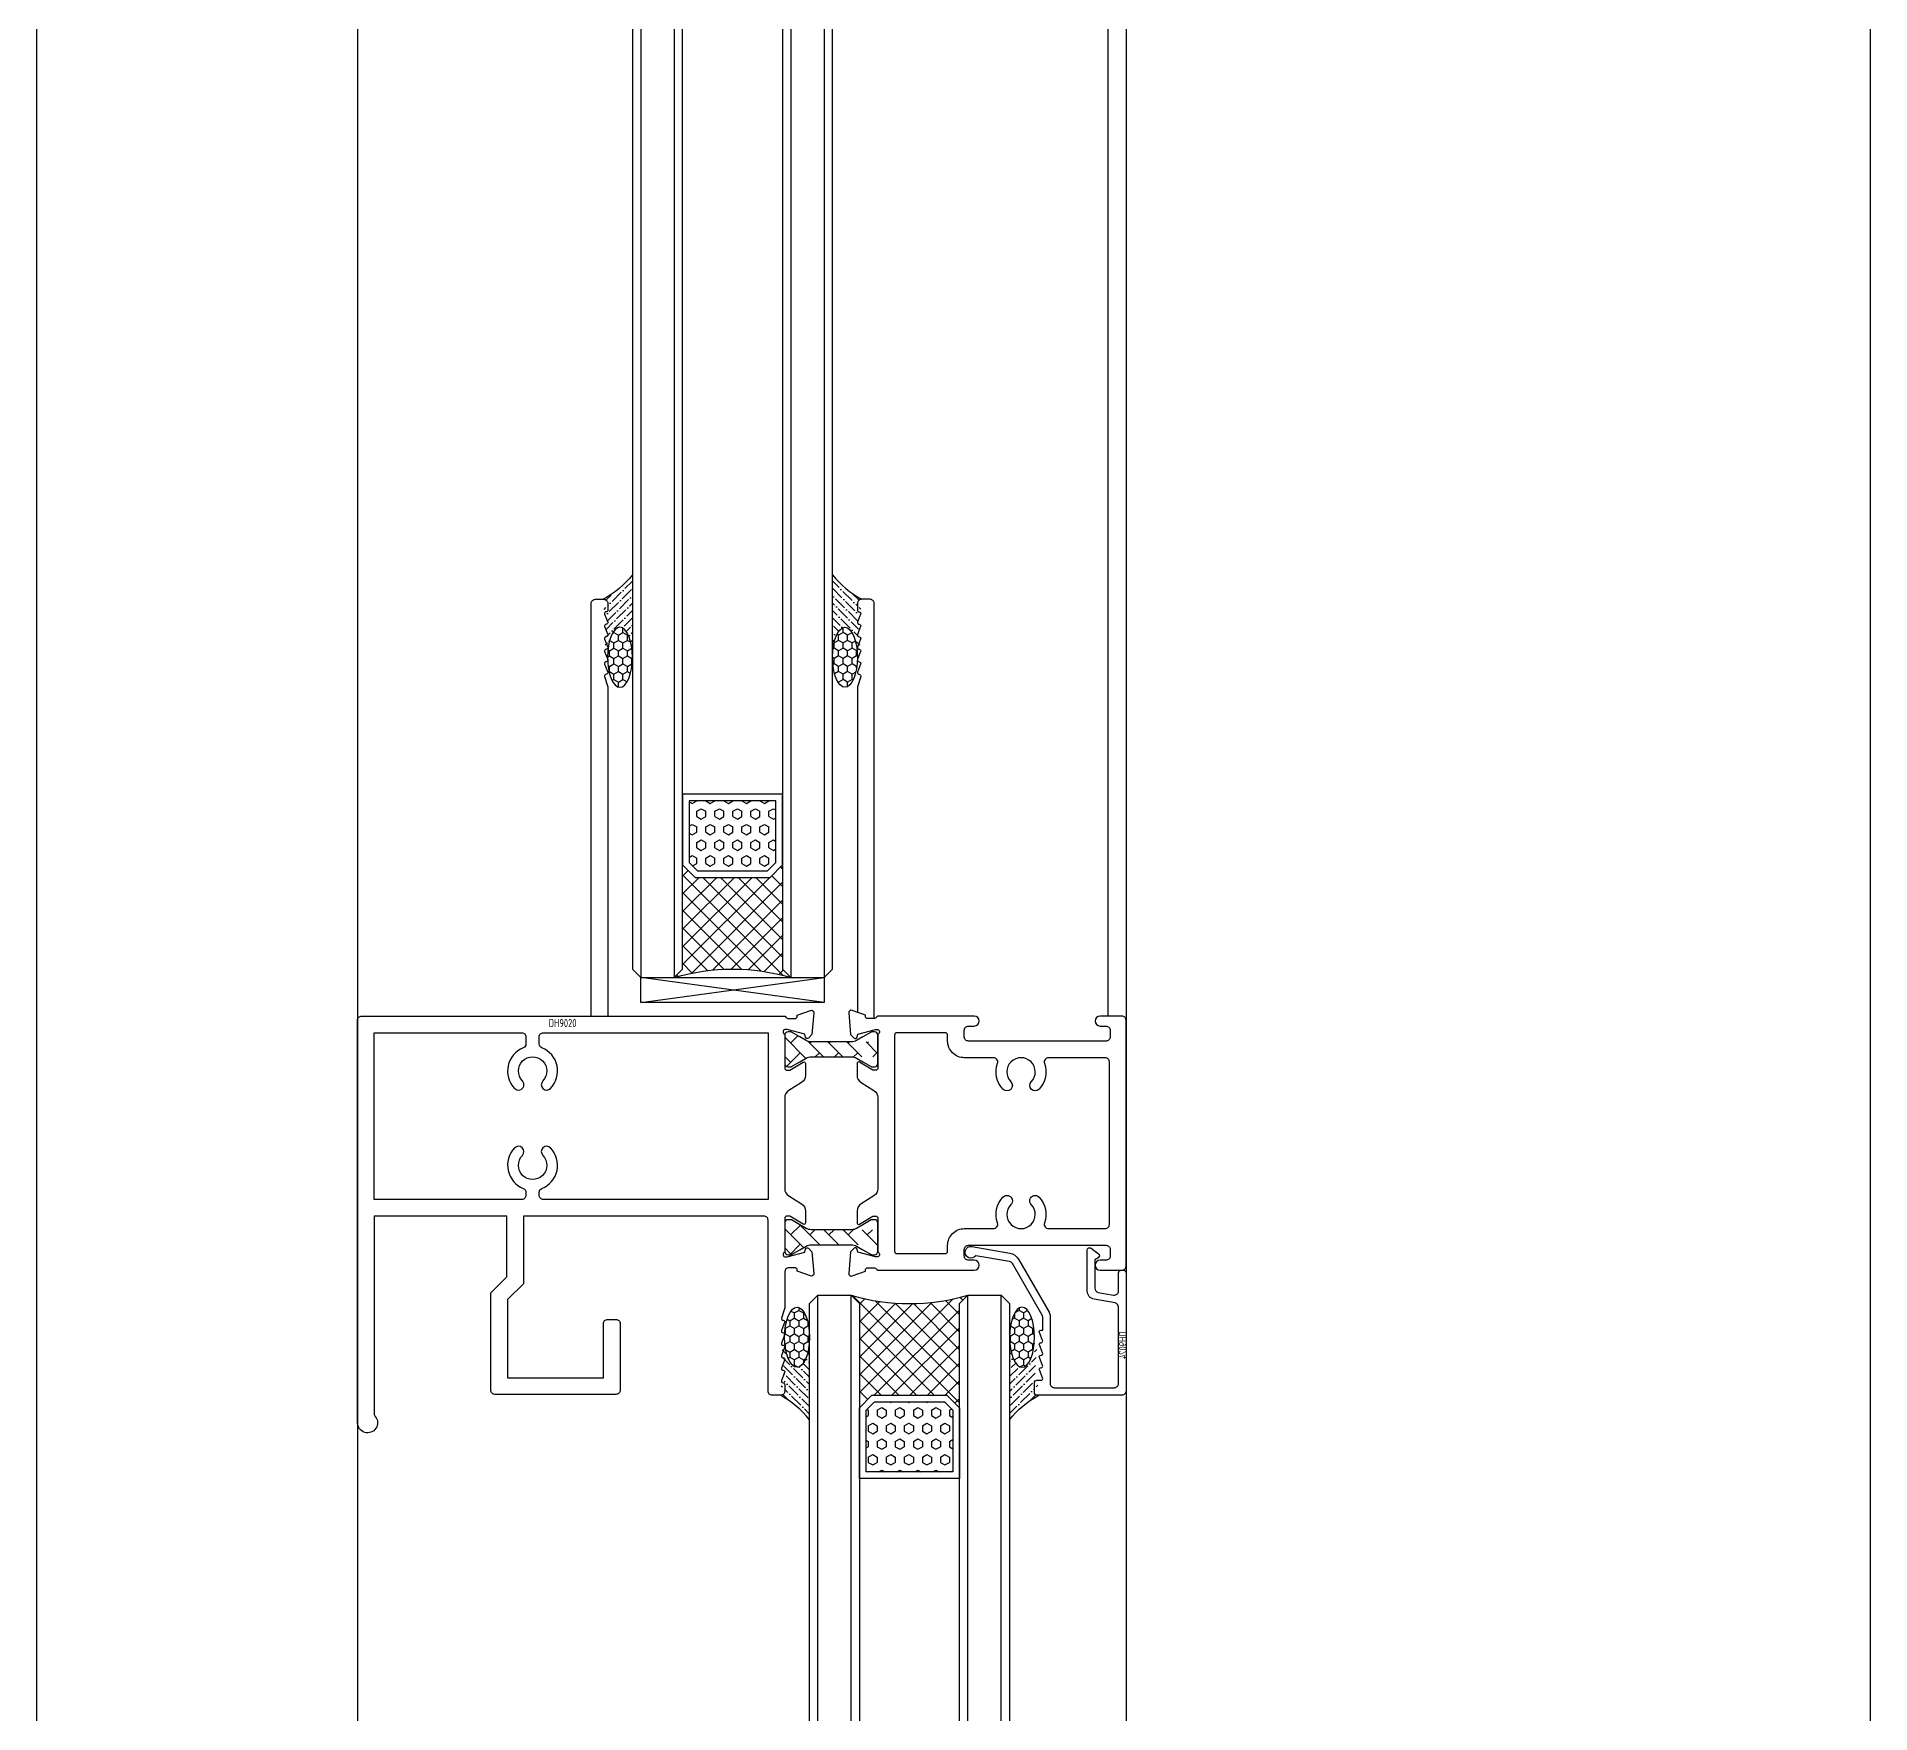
# Model space of a CAD drawing. Header units: millimetres. Extents: x 161920 to 181521, y -136232 to -127655.
# Drawn here: x 181013.2 to 181233.2, y -128738.2 to -128537.1 of the extents above; entities that cross this region are included whole.
import ezdxf
from ezdxf.enums import TextEntityAlignment as Align

# ---------------------------------------------------------------- set-up
doc = ezdxf.new("R2010")
doc.units = ezdxf.units.MM
doc.header["$LTSCALE"] = 10
for name, color, linetype in [('2-NORM', 3, 'Continuous'), ('2FC', 2, 'Continuous'), ('2FJ', 4, 'Continuous'), ('2MB1', 3, 'Continuous'), ('2PJ', 4, 'Continuous'), ('2TC', 8, 'Continuous'), ('2ZC', 3, 'Continuous'), ('USER', 7, 'Continuous'), ('填充层', 8, 'Continuous'), ('文字', 2, 'Continuous'), ('标注层', 6, 'Continuous'), ('看线层', 4, 'Continuous')]:
    doc.layers.add(name, color=color, linetype=linetype)
doc.styles.add('kld-T', font='ros1.shx', dxfattribs={"width": 0.75, "bigfont": 'hztxt.shx'})

# ---------------------------------------------------------------- blocks, each defined once
blk = doc.blocks.new('zkblj')
at = {"layer": '填充层', "ltscale": 3}
h = blk.add_hatch(dxfattribs=at)
h.set_pattern_fill('ANSI37', color=256, scale=12, style=0)
h.set_pattern_definition([(225, (146.5796, 7989.9719), (-1.06066017, 1.06066017), []), (135, (146.5796, 7989.9719), (1.06066017, 1.06066017), [])])
edge = h.paths.add_edge_path()
edge.add_line((28, 7.5), (29.5, 6))
edge.add_line((29.5, 6), (17, 6))
edge.add_line((17, 6), (16, 5))
edge.add_ellipse((-8, 12), major_axis=(-17.68, 17.68), ratio=1, start_angle=208.7421, end_angle=241.2625)
edge.add_line((16, 19), (17, 18))
edge.add_line((17, 18), (29.5, 18))
edge.add_line((29.5, 18), (28, 16.5))
edge.add_line((28, 16.5), (28, 7.5))
at = {"layer": '填充层'}
h = blk.add_hatch(dxfattribs=at)
h.set_pattern_fill('HEX', color=256, scale=5, style=0)
h.set_pattern_definition([(7e-15, (-167700.0083, 413937.3947), (0, 1.082531755), [0.625, -1.25]), (120, (-167700.0083, 413937.3947), (-0.9375000002, -0.5412658775), [0.625, -1.25]), (60, (-167699.3833, 413937.3947), (-0.9375000002, 0.5412658775), [0.625, -1.25])])
h.paths.add_polyline_path([(28.8, 7.8), (28.8, 16.2), (29.8, 17.2), (37.2, 17.2), (37.2, 6.8), (29.8, 6.8)])
at = {"layer": '看线层'}
for points in [[(28, 7.5), (28, 16.5), (29.5, 18), (38, 18), (38, 6), (29.5, 6)], [(28.8, 7.8), (28.8, 16.2), (29.8, 17.2), (37.2, 17.2), (37.2, 6.8), (29.8, 6.8)]]:
    blk.add_lwpolyline(points, close=True, dxfattribs=at)
blk.add_arc((-8, 12), 25, 343.7421, 16.2625, dxfattribs=at)
blk = doc.blocks.new('A$C1A1D2990')
at = {"layer": '2TC'}
h = blk.add_hatch(dxfattribs=at)
h.set_pattern_fill('玻璃5', color=256, scale=5, style=0)
h.set_pattern_definition([(0, (-13749.80706, -6473.761), (0.9375, 0.541265875), [0.625, -1.25]), (120, (-13749.80706, -6473.761), (-0.937499998, 0.541265879), [0.625, -1.25]), (60, (-13749.80706, -6473.761), (2e-09, 1.082531754), [-1.25, 0.625])])
edge = h.paths.add_edge_path()
edge.add_ellipse((-6.96, 2), major_axis=(3.6, 0), ratio=0.416362, start_angle=0, end_angle=360)
h = blk.add_hatch(dxfattribs=at)
h.set_pattern_fill('ANSI36', color=256, scale=5, style=0)
h.set_pattern_definition([(45, (-13749.80706, -6473.761), (0.331456304, 1.21533978), [1.5625, -0.3125, 0, -0.3125])])
edge = h.paths.add_edge_path()
edge.add_line((2.95, 3.5), (-6.96, 3.5))
edge.add_ellipse((-6.96, 2), major_axis=(3.6, 0), ratio=0.416362, start_angle=270, end_angle=450, ccw=False)
edge.add_line((-6.96, 0.5), (-6, 0.5))
edge.add_line((-6, 0.5), (-5.29, 0.12))
edge.add_arc((-5.2, 0.3), 0.2, 241.9275, 360)
edge.add_arc((-4.8, 0.3), 0.2, 48.1897, 180, ccw=False)
edge.add_line((-4.67, 0.45), (-4.33, 0.15))
edge.add_arc((-4.2, 0.3), 0.2, 228.1897, 360)
edge.add_arc((-3.8, 0.3), 0.2, 48.1897, 180, ccw=False)
edge.add_line((-3.67, 0.45), (-3.33, 0.15))
edge.add_arc((-3.2, 0.3), 0.2, 228.1897, 360)
edge.add_arc((-2.8, 0.3), 0.2, 48.1897, 180, ccw=False)
edge.add_line((-2.67, 0.45), (-2.33, 0.15))
edge.add_arc((-2.2, 0.3), 0.2, 228.1897, 360)
edge.add_arc((-1.8, 0.3), 0.2, 48.1897, 180, ccw=False)
edge.add_line((-1.67, 0.45), (-1.33, 0.15))
edge.add_arc((-1.2, 0.3), 0.2, 228.1897, 360)
edge.add_arc((-0.8, 0.3), 0.2, 90, 180, ccw=False)
edge.add_line((-0.8, 0.5), (-0.5, 0.5))
edge.add_arc((-0.5, 0), 0.5, 0, 90, ccw=False)
edge.add_arc((9.85, -5.31), 11.19, 128.0574, 151.6578, ccw=False)
at = {"layer": '2PJ'}
blk.add_arc((9.85, -5.31), 11.19, 128.0574, 151.6578, dxfattribs=at)
blk.add_ellipse((-6.96, 2), major_axis=(3.6, 0), ratio=0.416362, dxfattribs=at)
blk = doc.blocks.new('*U135')
at = {"layer": '2MB1', "color": 8}
for p, q in [((-98.03, 19.21), (-40.75, 19.21)), ((-98.03, 15.21), (-40.75, 15.21)), ((-98.03, 1.21), (-40.75, 1.21)), ((-98.03, -2.79), (-40.75, -2.79))]:
    blk.add_line(p, q, dxfattribs=at)
at = {"layer": '2MB1'}
for points in [[(-98.03, 14.21), (-41.75, 14.21), (-40.75, 15.21), (-40.75, 19.21), (-41.75, 20.21), (-98.03, 20.21)], [(-98.03, -3.79), (-41.75, -3.79), (-40.75, -2.79), (-40.75, 1.21), (-41.75, 2.21), (-98.03, 2.21)]]:
    blk.add_lwpolyline(points, dxfattribs=at)
at = {"layer": 'USER', "xscale": -1}
blk.add_blockref('zkblj', (-24.75, -3.79), dxfattribs=at)
blk = doc.blocks.new('压线-推拉门')
at = {"layer": '2FC'}
blk.add_lwpolyline([(4.59, 8.2, -0.414214), (5.09, 7.7), (5.09, 0.5, -0.414214), (4.59, 0), (-4.59, 0, -0.36397), (-5.08, 0.41), (-5.53, 2.92, 0.36397), (-6.51, 3.75), (-11.41, 3.75, 0.623637), (-11.65, 3.27), (-10.99, 2.42, 0.532847), (-10.49, 2.45), (-10.26, 2.85), (-6.85, 2.85, -0.36397), (-6.35, 2.44), (-6.03, 0.59, -0.466308), (-6.52, 0), (-8.71, 0, 0.414214), (-9.01, -0.3), (-9.01, -0.6, 0.414214), (-8.71, -0.9), (5.49, -0.9, 0.414214), (5.99, -0.4), (5.99, 9.8, 0.414214), (5.69, 10.1), (4.49, 10.1, 0.414214), (4.19, 9.8), (4.19, 9.3, -0.52793), (3.92, 9.11), (2.96, 9.49, 0.52793), (2.69, 9.3, -0.52793), (2.42, 9.11), (1.46, 9.49, 0.52793), (1.19, 9.3, -0.52793), (0.92, 9.11), (-0.04, 9.49, 0.52793), (-0.31, 9.3, -0.52793), (-0.58, 9.11), (-1.54, 9.49, 0.52793), (-1.81, 9.3), (-1.81, 9.1), (-3.38, 9.1, -0.131652), (-3.63, 9.17), (-9.8, 12.73, -0.221695), (-10.04, 13.08), (-10.75, 17.13, 1.815671), (-11.85, 17.58), (-11.05, 13.03, 0.221695), (-10.32, 11.99), (-3.98, 8.33, 0.131652), (-3.48, 8.2)], format="xyb", close=True, dxfattribs=at)
at = {"layer": '文字', "style": 'kld-T', "width": 0.75}
blk.add_text('DH9024', height=0.96, dxfattribs=at).set_placement((-1.68, -0.51), align=Align.MIDDLE_LEFT)

msp = doc.modelspace()

# ---------------------------------------------------------------- hatches: boundary and pattern name
at = {"layer": '2TC'}
h = msp.add_hatch(dxfattribs=at)
h.set_pattern_fill('AR-HBONE', color=256, scale=0.016, angle=-90, style=0)
h.set_pattern_definition([(315, (176044.8214, -136436.3028), (2.29894557, 4e-16), [4.8768, -1.6256]), (45, (176045.9709, -136437.4523), (2.29894557, 4e-16), [4.8768, -1.6256])])
edge = h.paths.add_edge_path()
edge.add_line((181114.12, -128682), (181114.12, -128680.2))
edge.add_line((181114.12, -128680.2), (181106.11, -128680.2))
edge.add_arc((181106.11, -128679), 1.2, 239.9522, 270, ccw=False)
edge.add_line((181105.51, -128680.04), (181104.74, -128679.6))
edge.add_line((181104.74, -128679.6), (181103.76, -128679.03))
edge.add_arc((181103.65, -128679.21), 0.21, 60.0949, 90)
edge.add_line((181103.65, -128679), (181103.34, -128679))
edge.add_arc((181103.34, -128679.4), 0.4, 90, 180)
edge.add_line((181102.94, -128679.4), (181102.94, -128682.8))
edge.add_arc((181103.34, -128682.8), 0.4, 180, 270)
edge.add_line((181103.34, -128683.2), (181103.65, -128683.2))
edge.add_arc((181103.65, -128682.99), 0.21, 270, 299.9045)
edge.add_line((181103.76, -128683.17), (181104.74, -128682.61))
edge.add_line((181104.74, -128682.61), (181105.51, -128682.16))
edge.add_arc((181106.11, -128683.2), 1.2, 90, 120.048, ccw=False)
edge.add_line((181106.11, -128682), (181114.12, -128682))
edge = h.paths.add_edge_path()
edge.add_line((181114.12, -128659.47), (181114.12, -128657.67))
edge.add_line((181114.12, -128657.67), (181106.11, -128657.67))
edge.add_arc((181106.11, -128656.47), 1.2, 239.9522, 270, ccw=False)
edge.add_line((181105.51, -128657.51), (181104.74, -128657.07))
edge.add_line((181104.74, -128657.07), (181103.76, -128656.5))
edge.add_arc((181103.65, -128656.68), 0.21, 60.0949, 90)
edge.add_line((181103.65, -128656.47), (181103.34, -128656.47))
edge.add_arc((181103.34, -128656.87), 0.4, 90, 180)
edge.add_line((181102.94, -128656.87), (181102.94, -128660.27))
edge.add_arc((181103.34, -128660.27), 0.4, 180, 270)
edge.add_line((181103.34, -128660.67), (181103.65, -128660.67))
edge.add_arc((181103.65, -128660.46), 0.21, 270, 299.9045)
edge.add_line((181103.76, -128660.64), (181104.74, -128660.08))
edge.add_line((181104.74, -128660.08), (181105.51, -128659.63))
edge.add_arc((181106.11, -128660.67), 1.2, 90, 120.048, ccw=False)
edge.add_line((181106.11, -128659.47), (181114.12, -128659.47))

# ---------------------------------------------------------------- linework, layer by layer
at = {"layer": '2-NORM', "color": 134}
for p, q in [((181013.19, -128324.57), (181013.19, -130704.57)), ((181051.69, -128324.57), (181051.69, -130704.57)), ((181141.69, -128324.57), (181141.69, -128654.57)), ((181143.89, -128324.57), (181143.89, -130655.07)), ((181233.19, -128324.57), (181233.19, -130709.57))]:
    msp.add_line(p, q, dxfattribs=at)
at = {"layer": '2FJ'}
msp.add_lwpolyline([(181085.69, -128649.94), (181107.69, -128649.94), (181107.69, -128652.94), (181085.69, -128652.94)], close=True, dxfattribs=at)
for points in [[(181107.69, -128652.94), (181085.69, -128649.94)], [(181085.69, -128652.94), (181107.69, -128649.94)]]:
    msp.add_lwpolyline(points, dxfattribs=at)
for points in [[(181106.11, -128657.67, -0.131865), (181105.51, -128657.51), (181104.74, -128657.07), (181103.76, -128656.5, 0.13123), (181103.65, -128656.47), (181103.34, -128656.47, 0.414214), (181102.94, -128656.87), (181102.94, -128660.27, 0.414214), (181103.34, -128660.67), (181103.65, -128660.67, 0.131229), (181103.76, -128660.64), (181104.74, -128660.08), (181105.51, -128659.63, -0.131865), (181106.11, -128659.47), (181110.34, -128659.47), (181110.96, -128659.47, -0.131865), (181111.56, -128659.63), (181112.32, -128660.08), (181113.31, -128660.64, 0.13123), (181113.41, -128660.67), (181113.72, -128660.67, 0.414214), (181114.12, -128660.27), (181114.12, -128656.87, 0.414214), (181113.72, -128656.47), (181113.41, -128656.47, 0.131231), (181113.31, -128656.5), (181112.32, -128657.07), (181111.56, -128657.51, -0.131865), (181110.96, -128657.67), (181110.34, -128657.67)], [(181106.11, -128680.2, -0.131865), (181105.51, -128680.04), (181104.74, -128679.6), (181103.76, -128679.03, 0.13123), (181103.65, -128679), (181103.34, -128679, 0.414214), (181102.94, -128679.4), (181102.94, -128682.8, 0.414214), (181103.34, -128683.2), (181103.65, -128683.2, 0.131229), (181103.76, -128683.17), (181104.74, -128682.61), (181105.51, -128682.16, -0.131865), (181106.11, -128682), (181110.34, -128682), (181110.96, -128682, -0.131865), (181111.56, -128682.16), (181112.32, -128682.61), (181113.31, -128683.17, 0.13123), (181113.41, -128683.2), (181113.72, -128683.2, 0.414214), (181114.12, -128682.8), (181114.12, -128679.4, 0.414214), (181113.72, -128679), (181113.41, -128679, 0.131231), (181113.31, -128679.03), (181112.32, -128679.6), (181111.56, -128680.04, -0.131865), (181110.96, -128680.2), (181110.34, -128680.2)]]:
    msp.add_lwpolyline(points, format="xyb", close=True, dxfattribs=at)
at = {"layer": '2MB1', "color": 8}
for p, q in [((181085.69, -128396.14), (181085.69, -128649.94)), ((181089.69, -128396.14), (181089.69, -128649.94)), ((181103.69, -128396.14), (181103.69, -128649.94)), ((181107.69, -128396.14), (181107.69, -128649.94))]:
    msp.add_line(p, q, dxfattribs=at)
at = {"layer": '2MB1'}
for points in [[(181084.69, -128396.14), (181084.69, -128648.94), (181085.69, -128649.94), (181089.69, -128649.94), (181090.69, -128648.94), (181090.69, -128396.14)], [(181102.69, -128396.14), (181102.69, -128648.94), (181103.69, -128649.94), (181107.69, -128649.94), (181108.69, -128648.94), (181108.69, -128396.14)]]:
    msp.add_lwpolyline(points, dxfattribs=at)
at = {"layer": '2ZC'}
for points in [[(181079.72, -128654.57), (181079.72, -128605.07, -0.414214), (181080.22, -128604.57), (181081.22, -128604.57, -0.414214), (181081.72, -128605.07), (181081.72, -128605.87, -0.414214), (181081.52, -128606.07, 0.52793), (181081.33, -128606.34), (181081.7, -128607.3, -0.52793), (181081.52, -128607.57, 0.52793), (181081.33, -128607.84), (181081.7, -128608.8, -0.52793), (181081.52, -128609.07, 0.52793), (181081.33, -128609.34), (181081.7, -128610.3, -0.52793), (181081.52, -128610.57, 0.52793), (181081.33, -128610.84), (181081.7, -128611.8, -0.52793), (181081.52, -128612.07, 0.52793), (181081.33, -128612.34), (181081.7, -128613.3, -0.52793), (181081.52, -128613.57, 0.506738), (181081.33, -128613.83), (181081.72, -128615.07), (181081.72, -128654.57)], [(181113.67, -128654.87), (181113.67, -128605.07, 0.414214), (181113.17, -128604.57), (181112.17, -128604.57, 0.414214), (181111.67, -128605.07), (181111.67, -128605.87, 0.414214), (181111.87, -128606.07, -0.52793), (181112.05, -128606.34), (181111.68, -128607.3, 0.52793), (181111.87, -128607.57, -0.52793), (181112.05, -128607.84), (181111.68, -128608.8, 0.52793), (181111.87, -128609.07, -0.52793), (181112.05, -128609.34), (181111.68, -128610.3, 0.52793), (181111.87, -128610.57, -0.52793), (181112.05, -128610.84), (181111.68, -128611.8, 0.52793), (181111.87, -128612.07, -0.52793), (181112.05, -128612.34), (181111.68, -128613.3, 0.52793), (181111.87, -128613.57, -0.506738), (181112.06, -128613.83), (181111.67, -128615.07), (181111.67, -128654.12)]]:
    msp.add_lwpolyline(points, format="xyb", dxfattribs=at)
for points in [[(181102.98, -128654.57, 0.298217), (181103.44, -128654.87), (181104.14, -128654.87, 0.414214), (181104.44, -128654.57), (181104.44, -128654.47), (181106.04, -128653.89, -0.548619), (181106.44, -128654.2), (181106.21, -128656.78), (181105.78, -128657.21, -0.57735), (181105.45, -128657.12), (181105.34, -128656.73), (181103.24, -128656.17), (181103.04, -128656.17, 0.843039), (181102.94, -128656.75), (181102.94, -128660.77, 0.414214), (181103.24, -128661.07), (181103.55, -128661.07), (181105.14, -128660.1, -0.585524), (181105.44, -128660.27), (181105.44, -128661.69, -0.261413), (181104.96, -128662.55), (181103.42, -128663.49, 0.261413), (181102.94, -128664.34), (181102.94, -128675.3, 0.261413), (181103.42, -128676.15), (181104.96, -128677.09, -0.261413), (181105.44, -128677.94), (181105.44, -128679.37), (181105.44, -128679.37, -0.585524), (181105.14, -128679.54), (181103.55, -128678.57), (181103.24, -128678.57, 0.414214), (181102.94, -128678.87), (181102.94, -128682.89, 0.843039), (181103.04, -128683.47), (181103.24, -128683.47), (181105.34, -128682.91), (181105.45, -128682.52, -0.57735), (181105.78, -128682.43), (181106.21, -128682.86), (181106.44, -128685.44, -0.548619), (181106.04, -128685.75), (181104.44, -128685.17), (181104.44, -128685.07, 0.414214), (181104.14, -128684.77), (181103.44, -128684.77, 0.414214), (181102.94, -128685.27), (181102.94, -128689.57), (181102.55, -128690.81, 0.506738), (181102.74, -128691.07, -0.52793), (181102.93, -128691.34), (181102.55, -128692.3, 0.52793), (181102.74, -128692.57, -0.52793), (181102.93, -128692.84), (181102.55, -128693.8, 0.52793), (181102.74, -128694.07, -0.52793), (181102.93, -128694.34), (181102.55, -128695.3, 0.52793), (181102.74, -128695.57, -0.52793), (181102.93, -128695.84), (181102.55, -128696.8, 0.52793), (181102.74, -128697.07, -0.52793), (181102.93, -128697.34), (181102.55, -128698.3, 0.52793), (181102.74, -128698.57, -0.414214), (181102.94, -128698.77), (181102.94, -128699.57, -0.414214), (181102.44, -128700.07), (181101.44, -128700.07, -0.414214), (181100.94, -128699.57), (181100.94, -128679.07, 0.414214), (181100.44, -128678.57), (181071.59, -128678.57), (181071.59, -128686.69), (181069.69, -128688.59), (181069.69, -128697.96), (181081.19, -128697.96), (181081.19, -128691.46, -0.414214), (181081.69, -128690.96), (181082.69, -128690.96, -0.414214), (181083.19, -128691.46), (181083.19, -128699.46, -0.414214), (181082.69, -128699.96), (181068.19, -128699.96, -0.414214), (181067.69, -128699.46), (181067.69, -128687.76), (181069.59, -128685.86), (181069.59, -128678.57), (181053.69, -128678.57), (181053.69, -128702.27, 0.176863), (181053.81, -128702.6, -1.42973), (181051.69, -128703.37), (181051.69, -128655.07, -0.414214), (181052.19, -128654.57), (181102.98, -128654.57)], [(181143.39, -128685.07, 0.414214), (181143.89, -128684.57), (181143.89, -128655.07, 0.414214), (181143.39, -128654.57), (181140.79, -128654.57, 1), (181140.79, -128655.77), (181141.49, -128655.77, -0.414214), (181141.99, -128656.27), (181141.99, -128657.07, -0.414214), (181141.49, -128657.57), (181124.99, -128657.57, -0.414214), (181124.49, -128657.07), (181124.49, -128656.27, -0.414214), (181124.99, -128655.77), (181125.69, -128655.77, 1), (181125.69, -128654.57), (181114.25, -128654.57, 0.227735), (181114.01, -128654.68, -0.227735), (181113.62, -128654.87), (181112.92, -128654.87, -0.414214), (181112.62, -128654.57), (181112.62, -128654.47), (181111.03, -128653.89, 0.548619), (181110.62, -128654.2), (181110.85, -128656.78), (181111.28, -128657.21, 0.57735), (181111.62, -128657.12), (181111.72, -128656.73), (181113.82, -128656.17), (181114.02, -128656.17, -0.843039), (181114.12, -128656.75), (181114.12, -128660.77, -0.414214), (181113.82, -128661.07), (181113.52, -128661.07), (181111.93, -128660.1, 0.585524), (181111.62, -128660.27), (181111.62, -128661.69, 0.261413), (181112.1, -128662.55), (181113.64, -128663.49, -0.261413), (181114.12, -128664.34), (181114.12, -128675.3, -0.261413), (181113.64, -128676.15), (181112.1, -128677.09, 0.261413), (181111.62, -128677.94), (181111.62, -128679.37, 0.585524), (181111.93, -128679.54), (181113.52, -128678.57), (181113.82, -128678.57, -0.414214), (181114.12, -128678.87), (181114.12, -128682.89, -0.843039), (181114.02, -128683.47), (181113.82, -128683.47), (181111.72, -128682.91), (181111.62, -128682.52, 0.57735), (181111.28, -128682.43), (181110.85, -128682.86), (181110.62, -128685.44, 0.548619), (181111.03, -128685.75), (181112.62, -128685.17), (181112.62, -128685.07, -0.414214), (181112.92, -128684.77), (181113.62, -128684.77, -0.227735), (181114.01, -128684.96, 0.227735), (181114.25, -128685.07), (181125.69, -128685.07, 1), (181125.69, -128683.87), (181124.99, -128683.87, -0.414214), (181124.49, -128683.37), (181124.49, -128682.57, -0.414214), (181124.99, -128682.07), (181141.49, -128682.07, -0.414214), (181141.99, -128682.57), (181141.99, -128683.37, -0.414214), (181141.49, -128683.87), (181140.79, -128683.87, 1), (181140.79, -128685.07)], [(181073.49, -128675.72, -0.306667), (181073.81, -128675.25, 0.532488), (181074.85, -128670.39, 1), (181073.92, -128671.29, -2.35259), (181071.47, -128671.29, 1), (181070.53, -128670.39, 0.532488), (181071.58, -128675.25, -0.306667), (181071.89, -128675.72), (181071.89, -128676.07, -0.414214), (181071.39, -128676.57), (181053.69, -128676.57), (181053.69, -128656.57), (181071.39, -128656.57, -0.414214), (181071.89, -128657.07), (181071.89, -128657.92, -0.306667), (181071.58, -128658.38, 0.532488), (181070.53, -128663.25, 1), (181071.47, -128662.35, -2.35259), (181073.92, -128662.35, 1), (181074.85, -128663.25, 0.532488), (181073.81, -128658.38, -0.306667), (181073.49, -128657.92), (181073.49, -128657.07, -0.414214), (181073.99, -128656.57), (181100.94, -128656.57), (181100.94, -128676.57), (181073.99, -128676.57, -0.414214), (181073.49, -128676.07)], [(181130.07, -128662.45, -1), (181129.13, -128663.35, -0.286717), (181128.47, -128660.24, 0.52085), (181128, -128659.57), (181124.49, -128659.57, -0.414214), (181122.49, -128657.57), (181122.49, -128656.87, 0.414214), (181122.19, -128656.57), (181116.42, -128656.57, 0.414214), (181116.12, -128656.87), (181116.12, -128682.77, 0.414214), (181116.42, -128683.07), (181122.19, -128683.07, 0.414214), (181122.49, -128682.77), (181122.49, -128682.07, -0.414214), (181124.49, -128680.07), (181128, -128680.07, 0.52085), (181128.47, -128679.4, -0.286717), (181129.13, -128676.29, -1), (181130.07, -128677.19, 2.35259), (181132.52, -128677.19, -1), (181133.45, -128676.29, -0.286717), (181134.11, -128679.4, 0.52085), (181134.58, -128680.07), (181141.39, -128680.07, 0.414214), (181141.89, -128679.57), (181141.89, -128660.07, 0.414214), (181141.39, -128659.57), (181134.58, -128659.57, 0.52085), (181134.11, -128660.24, -0.286717), (181133.45, -128663.35, -1), (181132.52, -128662.45, 2.35259)]]:
    msp.add_lwpolyline(points, format="xyb", close=True, dxfattribs=at)

# ---------------------------------------------------------------- block references
at = {"xscale": -1, "rotation": 90}
msp.add_blockref('压线-推拉门', (181142.99, -128694.07), dxfattribs=at)
at = {"layer": 'USER', "xscale": -1, "rotation": 270}
msp.add_blockref('zkblj', (181084.69, -128665.94), dxfattribs=at)
at = {"layer": '填充层', "xscale": -1, "rotation": 270}
msp.add_blockref('*U135', (181109.7, -128647.32), dxfattribs=at)
at = {"layer": '标注层', "xscale": -1}
for p, rotation in [((181081.17, -128604.57), 270), ((181133.42, -128700.07), 90)]:
    msp.add_blockref('A$C1A1D2990', p, dxfattribs=dict(at, rotation=rotation))
at = {"layer": '标注层'}
for p, rotation in [((181112.17, -128604.57), 90), ((181102.42, -128700.07), 270)]:
    msp.add_blockref('A$C1A1D2990', p, dxfattribs=dict(at, rotation=rotation))

# ---------------------------------------------------------------- texts
at = {"layer": '文字', "style": 'kld-T', "width": 0.75}
msp.add_text('DH9020', height=0.96, dxfattribs=at).set_placement((181074.64, -128655.41), align=Align.MIDDLE_LEFT)

doc.saveas('drawing.dxf')
